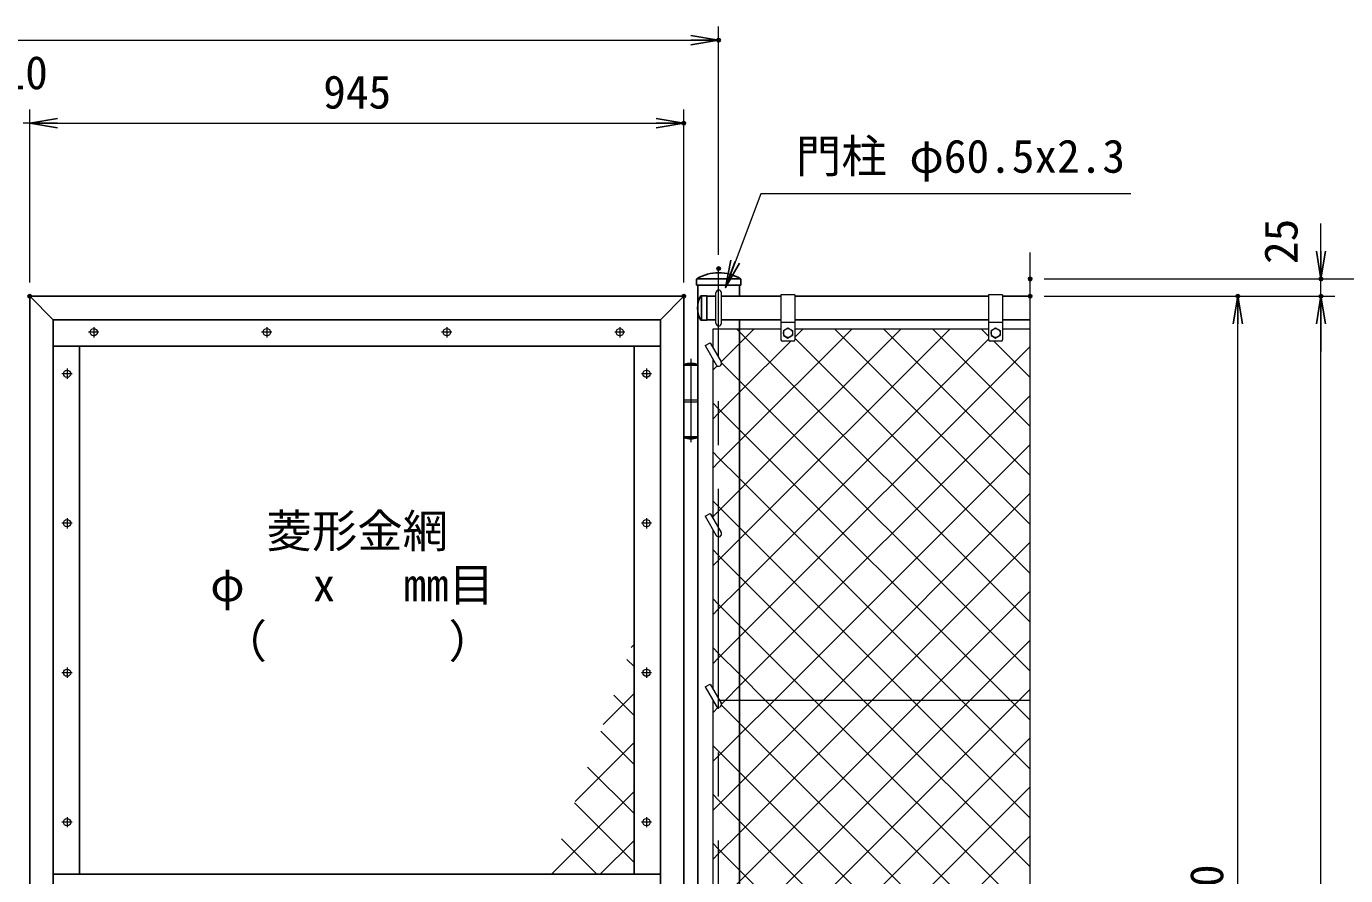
# Model space of a CAD drawing. Units: millimetres, scale not verified. Extents: x -4200 to 4200, y -2970 to 2970.
# Drawn here: x 1242 to 3148, y 424 to 1651 of the extents above; entities that cross this region are included whole.
import ezdxf
from ezdxf.enums import TextEntityAlignment as Align

# ---------------------------------------------------------------- set-up
doc = ezdxf.new("R2010")
doc.units = ezdxf.units.MM
doc.header["$LTSCALE"] = 10
doc.header["$PDMODE"] = 32
doc.header["$PDSIZE"] = 5
doc.linetypes.add('USER1', pattern=[50.8, 31.75, -6.35, 6.35, -6.35])
for name, color, linetype, lineweight in [('0-0_D-STR1', 1, 'Continuous', 25), ('0-2_D-STR3', 3, 'Continuous', 13), ('0-3_D-BMK', 2, 'USER1', 13), ('0-6_D-STR-TXT', 7, 'Continuous', 13), ('0-7_D-STR-DIM', 7, 'Continuous', 13), ('0-B_D-STR2', 7, 'Continuous', 13)]:
    doc.layers.add(name, color=color, linetype=linetype, lineweight=lineweight)
doc.layers.add('0-8_0', color=7, linetype='Continuous')
doc.layers.add('0-9_Defpoints', color=8, linetype='Continuous')
doc.styles.add('ＭＳ ゴシック', font='')
doc.styles.get('ＭＳ ゴシック').set_extended_font_data('MS Gothic')

# ---------------------------------------------------------------- blocks, each defined once
blk = doc.blocks.new('_Open')
at = {"layer": '0-8_0'}
blk.add_line((-10, 1.667), (0, 0), dxfattribs=at)
blk.add_lwpolyline([(-10, -1.667), (0, 0), (-10, 0)], dxfattribs=at)

msp = doc.modelspace()

# ---------------------------------------------------------------- linework, layer by layer
at = {"layer": '0-0_D-STR1'}
for p, q in [((2209.89, 1285.42), (2209.89, 1277.37)), ((2274.09, 1277.37), (2209.89, 1277.37)), ((2273.76, 1286.37), (2210.22, 1286.37)), ((2272.24, 1261.37), (2272.24, 1277.37)), ((2274.09, 1285.42), (2274.09, 1277.37)), ((2191.74, 1261.37), (1246.74, 1261.37)), ((1246.74, 1261.37), (1280.74, 1227.37)), ((1246.74, 1261.37), (1246.74, 384.37)), ((2191.74, 1261.37), (2157.74, 1227.37)), ((2191.74, -508.63), (2191.74, 1261.37)), ((2216.66, 1261.87), (2224.99, 1261.87)), ((2216.99, 1261.87), (2216.99, 1226.87)), ((2224.99, 1261.87), (2224.99, 1226.87)), ((2237.99, 1261.37), (2224.99, 1261.37)), ((2331.99, 1261.37), (2245.99, 1261.37)), ((2631.99, 1261.37), (2351.99, 1261.37)), ((2691.99, 1261.37), (2651.99, 1261.37)), ((1280.74, 1227.37), (1280.74, 384.37)), ((2157.74, 1227.37), (1280.74, 1227.37)), ((2157.74, -474.63), (2157.74, 1227.37)), ((2216.66, 1226.87), (2224.99, 1226.87)), ((2237.99, 1227.37), (2224.99, 1227.37)), ((2331.99, 1227.37), (2245.99, 1227.37)), ((2272.24, -474.63), (2272.24, 1227.37)), ((2631.99, 1227.37), (2351.99, 1227.37)), ((2691.99, 1227.37), (2651.99, 1227.37)), ((2157.74, 1189.37), (1280.74, 1189.37)), ((1318.74, 1189.37), (1318.74, 426.37)), ((2119.74, 426.37), (2119.74, 1189.37)), ((1280.74, 426.37), (2157.74, 426.37))]:
    msp.add_line(p, q, dxfattribs=at)
msp.add_lwpolyline([(2211.74, 1277.37), (2211.74, -843.63), (2272.24, -843.63), (2272.24, -508.63)], dxfattribs=at)
for centre, radius, start, end in [((2211.39, 1285.42), 1.5, 120.85073, 180), ((2241.99, 1234.2), 61.17, 59.14927, 120.85073), ((2272.59, 1285.42), 1.5, 0, 59.14927), ((2247.22, 1244.37), 35.72, 151.52136, 208.47864), ((2216.66, 1260.87), 1, 90, 147.70173), ((2216.66, 1227.87), 1, 212.29827, 270)]:
    msp.add_arc(centre, radius, start, end, dxfattribs=at)
at = {"layer": '0-2_D-STR3'}
for p, q in [((2237.99, 1222.37), (2237.99, 1266.37)), ((2245.99, 1222.37), (2245.99, 1266.37)), ((2331.99, 1263.37), (2331.99, 1198.37)), ((2351.99, 1263.37), (2331.99, 1263.37)), ((2351.99, 1263.37), (2351.99, 1198.37)), ((2631.99, 1263.37), (2631.99, 1198.37)), ((2651.99, 1263.37), (2631.99, 1263.37)), ((2651.99, 1263.37), (2651.99, 1198.37)), ((2351.99, 1223.37), (2331.99, 1223.37)), ((2651.99, 1223.37), (2631.99, 1223.37)), ((2233.99, 1214.37), (2331.99, 1214.37)), ((2233.99, 1186.22), (2233.99, 1214.37)), ((2335.49, 1212.11), (2341.99, 1215.87)), ((2335.49, 1212.11), (2335.49, 1204.63)), ((2341.99, 1215.87), (2348.49, 1212.11)), ((2348.49, 1212.11), (2348.49, 1204.63)), ((2351.99, 1214.37), (2631.99, 1214.37)), ((2635.49, 1212.11), (2641.99, 1215.87)), ((2635.49, 1212.11), (2635.49, 1204.63)), ((2641.99, 1215.87), (2648.49, 1212.11)), ((2648.49, 1212.11), (2648.49, 1204.63)), ((2651.99, 1214.37), (2691.99, 1214.37)), ((2222.6, 1189.96), (2229.53, 1193.96)), ((2222.6, 1189.96), (2238.53, 1162.37)), ((2229.53, 1193.96), (2245.46, 1166.37)), ((2349.99, 1196.37), (2333.99, 1196.37)), ((2649.99, 1196.37), (2633.99, 1196.37)), ((2192.24, 1162.87), (2192.24, 1161.37)), ((2192.24, 1162.87), (2211.24, 1162.87)), ((2211.24, 1162.87), (2211.24, 1161.37)), ((2233.99, 939.72), (2233.99, 1170.22)), ((2211.74, 1161.37), (2191.74, 1161.37)), ((2191.74, 1161.37), (2191.74, 1058.37)), ((2211.74, 1161.37), (2211.74, 1058.37)), ((2211.74, 1111.37), (2191.74, 1111.37)), ((2211.74, 1108.37), (2191.74, 1108.37)), ((2211.74, 1058.37), (2191.74, 1058.37)), ((2192.24, 1058.37), (2192.24, 1056.87)), ((2211.24, 1056.87), (2192.24, 1056.87)), ((2211.24, 1058.37), (2211.24, 1056.87)), ((2222.6, 943.46), (2229.53, 947.46)), ((2222.6, 943.46), (2238.53, 915.87)), ((2229.53, 947.46), (2245.46, 919.87)), ((2233.99, 693.22), (2233.99, 923.72)), ((2222.6, 696.96), (2229.53, 700.96)), ((2222.6, 696.96), (2238.53, 669.37)), ((2229.53, 700.96), (2245.46, 673.37)), ((2233.99, 398.22), (2233.99, 677.22)), ((2691.99, 677.37), (2243.15, 677.37))]:
    msp.add_line(p, q, dxfattribs=at)
for points in [[(2335.49, 1204.63), (2341.99, 1200.87), (2348.49, 1204.63)], [(2635.49, 1204.63), (2641.99, 1200.87), (2648.49, 1204.63)]]:
    msp.add_lwpolyline(points, dxfattribs=at)
for centre, radius in [((1339.24, 1209.37), 5.25), ((1589.24, 1209.37), 5.25), ((1849.24, 1209.37), 5.25), ((2099.24, 1209.37), 5.25), ((2341.99, 1208.37), 6.49), ((2641.99, 1208.37), 6.49), ((1300.74, 1149.37), 5.25), ((2137.74, 1149.37), 5.25), ((1300.74, 933.37), 5.25), ((2137.74, 933.37), 5.25), ((1300.74, 717.37), 5.25), ((2137.74, 717.37), 5.25), ((1300.74, 501.37), 5.25), ((2137.74, 501.37), 5.25)]:
    msp.add_circle(centre, radius, dxfattribs=at)
for centre, radius, start, end in [((2241.99, 1266.37), 4, 0, 180), ((2241.99, 1222.37), 4, 180, 0), ((2333.99, 1198.37), 2, 180, 270), ((2349.99, 1198.37), 2, 270, 0), ((2633.99, 1198.37), 2, 180, 270), ((2649.99, 1198.37), 2, 270, 0), ((2201.74, 1133.53), 30.83, 72.05475, 107.94525), ((2241.99, 1164.37), 4, 210, 30), ((2201.74, 1086.2), 30.83, 252.05475, 287.94525), ((2241.99, 917.87), 4, 210, 30), ((2241.99, 671.37), 4, 210, 30)]:
    msp.add_arc(centre, radius, start, end, dxfattribs=at)
at = {"layer": '0-3_D-BMK'}
for p, q in [((2241.99, -858.63), (2241.99, 1301.37)), ((1346.68, 1209.37), (1331.8, 1209.37)), ((1339.24, 1216.81), (1339.24, 1201.93)), ((1596.68, 1209.37), (1581.8, 1209.37)), ((1589.24, 1216.81), (1589.24, 1201.93)), ((1856.68, 1209.37), (1841.8, 1209.37)), ((1849.24, 1216.81), (1849.24, 1201.93)), ((2106.68, 1209.37), (2091.8, 1209.37)), ((2099.24, 1216.81), (2099.24, 1201.93)), ((2201.74, 1171.07), (2201.74, 1050.64)), ((1308.18, 1149.37), (1293.3, 1149.37)), ((1300.74, 1156.81), (1300.74, 1141.93)), ((2145.18, 1149.37), (2130.3, 1149.37)), ((2137.74, 1156.81), (2137.74, 1141.93)), ((1300.74, 940.81), (1300.74, 925.93)), ((2137.74, 940.81), (2137.74, 925.93)), ((1308.18, 933.37), (1293.3, 933.37)), ((2145.18, 933.37), (2130.3, 933.37)), ((1300.74, 724.81), (1300.74, 709.93)), ((2137.74, 724.81), (2137.74, 709.93)), ((1308.18, 717.37), (1293.3, 717.37)), ((2145.18, 717.37), (2130.3, 717.37)), ((1308.18, 501.37), (1293.3, 501.37)), ((1300.74, 508.81), (1300.74, 493.93)), ((2145.18, 501.37), (2130.3, 501.37)), ((2137.74, 508.81), (2137.74, 493.93))]:
    msp.add_line(p, q, dxfattribs=at)
at = {"layer": '0-6_D-STR-TXT'}
msp.add_lwpolyline([(2837.38, 1409.37), (2302.7, 1409.37), (2252.68, 1275.81)], dxfattribs=at)
at = {"layer": '0-7_D-STR-DIM'}
for p, q in [((2241.99, 1321.37), (2241.99, 1651.37)), ((281.99, 1631.37), (2201.99, 1631.37)), ((1246.74, 1281.37), (1246.74, 1531.37)), ((1246.74, 1281.37), (1246.74, 1531.37)), ((2191.74, 1281.37), (2191.74, 1531.37)), ((1246.74, 1511.37), (1237.24, 1511.37)), ((1286.74, 1511.37), (2151.74, 1511.37)), ((1286.74, 1511.37), (1326.74, 1511.37)), ((3111.99, 1326.37), (3111.99, 1366.37)), ((2691.99, 412.02), (2691.99, 1324.37)), ((2711.99, 1286.37), (3251.99, 1286.37)), ((2711.99, 1286.37), (3131.99, 1286.37)), ((3111.99, 1261.37), (3111.99, 1286.37)), ((2711.99, 1261.37), (3011.99, 1261.37)), ((2711.99, 1261.37), (3131.99, 1261.37)), ((2711.99, 1261.37), (3131.99, 1261.37)), ((2991.99, -468.63), (2991.99, 1221.37)), ((3111.99, -498.63), (3111.99, 1221.37)), ((3111.99, 1221.37), (3111.99, 1181.37))]:
    msp.add_line(p, q, dxfattribs=at)
at = {"layer": '0-9_Defpoints'}
for p in [(2241.99, 1631.37), (2191.74, 1511.37), (2241.99, 1301.37), (2691.99, 1286.37), (3111.99, 1286.37), (1246.74, 1261.37), (2191.74, 1261.37), (2691.99, 1261.37), (2991.99, 1261.37), (3111.99, 1261.37)]:
    msp.add_point(p, dxfattribs=at)
at = {"layer": '0-B_D-STR2'}
for p, q in [((2272.24, 1051.85), (2434.76, 1214.37)), ((2272.24, 981.14), (2505.47, 1214.37)), ((2351.99, 1202.31), (2364.05, 1214.37)), ((2691.99, 860.94), (2351.99, 1200.94)), ((2691.99, 931.65), (2409.28, 1214.37)), ((2691.99, 1002.36), (2479.99, 1214.37)), ((2691.99, 1073.08), (2550.7, 1214.37)), ((2631.99, 1203.79), (2621.41, 1214.37)), ((2691.99, 1143.79), (2639.41, 1196.37)), ((2233.99, 1155.02), (2239.92, 1160.95)), ((2241.99, 1098.81), (2233.99, 1106.81)), ((2272.24, 1068.56), (2241.99, 1098.81)), ((2663.43, 677.37), (2272.24, 1068.56)), ((2241.99, 1021.6), (2272.24, 1051.85)), ((2241.99, 1028.1), (2233.99, 1036.1)), ((2322.02, 677.37), (2691.99, 1047.34)), ((2233.99, 1013.6), (2241.99, 1021.6)), ((2272.24, 997.85), (2241.99, 1028.1)), ((2592.72, 677.37), (2272.24, 997.85)), ((2241.99, 950.89), (2272.24, 981.14)), ((2392.73, 677.37), (2691.99, 976.63)), ((2241.99, 957.39), (2233.99, 965.39)), ((2272.24, 927.14), (2241.99, 957.39)), ((2233.99, 942.89), (2241.99, 950.89)), ((2522.01, 677.37), (2272.24, 927.14)), ((2463.44, 677.37), (2691.99, 905.91)), ((2604.87, 677.37), (2691.99, 764.49)), ((2115.62, 753.81), (2119.74, 757.93)), ((2119.74, 726.09), (2109.32, 736.51)), ((2075.16, 642.63), (2119.74, 687.22)), ((2675.58, 677.37), (2691.99, 693.78)), ((2119.74, 655.38), (2090.45, 684.66)), ((2233.99, 660.05), (2241.37, 667.42)), ((2272.24, 627.59), (2322.02, 677.37)), ((2272.24, 556.88), (2392.73, 677.37)), ((2272.24, 486.16), (2463.44, 677.37)), ((2272.24, 344.74), (2604.87, 677.37)), ((2272.24, 274.03), (2675.58, 677.37)), ((2691.99, 507.39), (2522.01, 677.37)), ((2691.99, 578.1), (2592.72, 677.37)), ((2691.99, 648.81), (2663.43, 677.37)), ((2119.74, 584.67), (2071.58, 632.82)), ((2034.69, 531.46), (2119.74, 616.51)), ((2241.99, 597.34), (2272.24, 627.59)), ((2233.99, 589.34), (2241.99, 597.34)), ((2119.74, 513.95), (2052.72, 580.98)), ((2241.99, 526.63), (2272.24, 556.88)), ((2000.31, 426.37), (2119.74, 545.8)), ((2241.99, 533.13), (2233.99, 541.13)), ((2119.74, 443.24), (2033.85, 529.14)), ((2233.99, 518.63), (2241.99, 526.63)), ((2272.24, 502.88), (2241.99, 533.13)), ((2687.75, 87.37), (2272.24, 502.88)), ((2065.91, 426.37), (2014.98, 477.3)), ((2241.99, 455.91), (2272.24, 486.16)), ((2071.02, 426.37), (2119.74, 475.09)), ((2241.99, 462.42), (2233.99, 470.42)), ((2272.24, 432.17), (2241.99, 462.42)), ((2233.99, 447.91), (2241.99, 455.91)), ((2617.04, 87.37), (2272.24, 432.17))]:
    msp.add_line(p, q, dxfattribs=at)
for points in [[(2233.99, 872.18), (2241.99, 880.18), (2272.24, 910.43), (2576.18, 1214.37)], [(2245.41, 1166.44), (2272.24, 1193.27), (2293.34, 1214.37)], [(2691.99, 790.23), (2272.24, 1209.98), (2267.86, 1214.37)], [(2233.99, 801.47), (2241.99, 809.47), (2272.24, 839.72), (2631.99, 1199.47)], [(2233.99, 1084.31), (2241.99, 1092.31), (2272.24, 1122.56), (2346.05, 1196.37)], [(2233.99, 730.76), (2241.99, 738.76), (2272.24, 769.01), (2691.99, 1188.76)], [(2691.99, 719.52), (2272.24, 1139.27), (2245.72, 1165.8)], [(2245.94, 671.99), (2251.31, 677.37), (2272.24, 698.3), (2691.99, 1118.05)], [(2691.99, 436.68), (2451.3, 677.37), (2272.24, 856.43), (2241.99, 886.68), (2233.99, 894.68)], [(2677.04, 380.92), (2380.59, 677.37), (2272.24, 785.72), (2241.99, 815.97), (2233.99, 823.97)], [(2241.68, 384.9), (2241.99, 385.2), (2272.24, 415.45), (2534.15, 677.37), (2691.99, 835.2)], [(2691.99, 295.26), (2309.88, 677.37), (2272.24, 715.01), (2241.99, 745.26), (2233.99, 753.26)], [(2691.99, 224.55), (2272.24, 644.3), (2245.91, 670.63)], [(2233.99, 165.07), (2241.99, 173.07), (2272.24, 203.32), (2691.99, 623.07)], [(2691.99, 153.84), (2272.24, 573.59), (2241.99, 603.84), (2233.99, 611.84)], [(2237.24, 97.61), (2241.99, 102.36), (2272.24, 132.61), (2691.99, 552.36)], [(2233.99, 23.65), (2241.99, 31.65), (2272.24, 61.9), (2297.71, 87.37), (2691.99, 481.65)]]:
    msp.add_lwpolyline(points, dxfattribs=at)

# ---------------------------------------------------------------- block references
at = {"layer": '0-6_D-STR-TXT', "xscale": 4, "yscale": 4, "rotation": 249.46512}
msp.add_blockref('_Open', (2251.97, 1273.94), dxfattribs=at)
at = {"layer": '0-7_D-STR-DIM', "xscale": 4, "yscale": 4}
for p in [(2241.99, 1631.37), (2191.74, 1511.37)]:
    msp.add_blockref('_Open', p, dxfattribs=at)
for p, rotation in [((1246.74, 1511.37), 180), ((1246.74, 1511.37), 180), ((3111.99, 1286.37), 270), ((2991.99, 1261.37), 90), ((3111.99, 1261.37), 90), ((3111.99, 1261.37), 90)]:
    msp.add_blockref('_Open', p, dxfattribs=dict(at, rotation=rotation))

# ---------------------------------------------------------------- texts
at = {"layer": '0-6_D-STR-TXT', "style": 'ＭＳ ゴシック'}
for s, p in [('門柱 φ60.5x2.3', (2353.63, 1425.38)), ('菱形金網', (1588.79, 883.77)), ('φ\u3000 x\u3000 mm目', (1507.57, 806.18)), ('（\u3000\u3000\u3000\u3000）', (1523.82, 724.53))]:
    msp.add_text(s, height=48.09, dxfattribs=at).set_placement(p, align=Align.BOTTOM_LEFT)
at = {"layer": '0-7_D-STR-DIM', "style": 'ＭＳ ゴシック'}
for s, p in [('10', (1207.59, 1546.12)), ('945', (1670.77, 1518.12))]:
    msp.add_text(s, height=48.09, dxfattribs=at).set_placement(p, align=Align.BOTTOM_LEFT)
for s, p in [('25', (3092.6, 1308.01)), ('1770', (2985.24, 309.47))]:
    msp.add_text(s, height=48.09, rotation=90, dxfattribs=at).set_placement(p, align=Align.BOTTOM_LEFT)

doc.saveas('drawing.dxf')
